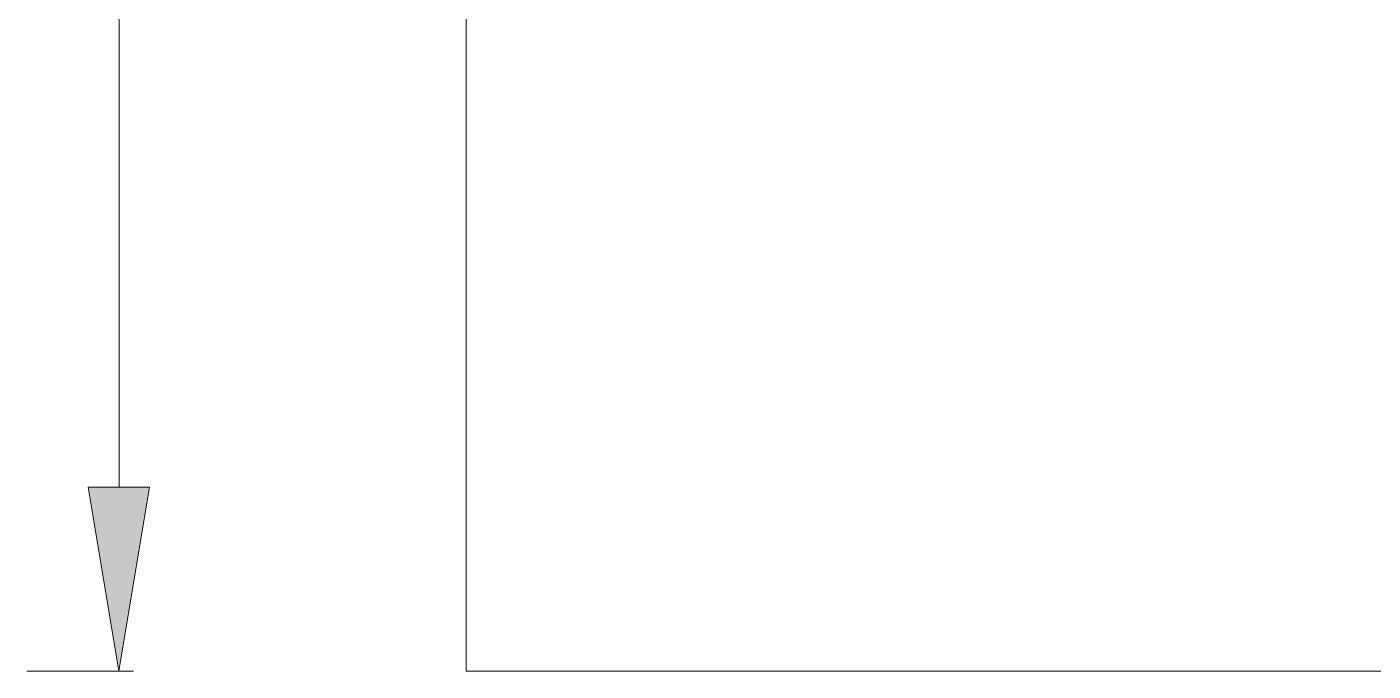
# Model space of a CAD drawing. Header units: metres. Extents: x 147 to 427, y -16 to 162.
# Drawn here: x 230.13 to 248.43, y 43.19 to 51.95 of the extents above; entities that cross this region are included whole.
import ezdxf

# ---------------------------------------------------------------- set-up
doc = ezdxf.new("R2010")
doc.units = ezdxf.units.M
doc.layers.add('1053_ARQ_BASE_MATADOURO_dwg', color=7, linetype='Continuous', lineweight=5, true_color=0x767676)

# ---------------------------------------------------------------- blocks, each defined once
blk = doc.blocks.new('1053_ARQ_BASE_MATADOURO_dwg_arq geral tgov-4039641-TÉRREO 1_20 - Dependente 1')
at = {"lineweight": 5, "true_color": 0xaaaaaa}
blk.add_hatch(color=253, dxfattribs=at).paths.add_polyline_path([(-67.221, -40), (-67.637, -37.5), (-66.804, -37.5)])
at = {"color": 253, "lineweight": 5, "true_color": 0xaaaaaa}
for p, q in [((-67.218, 37.5), (-67.218, -37.5)), ((-67.221, -40), (-67.637, -37.5)), ((-67.637, -37.5), (-66.804, -37.5)), ((-66.804, -37.5), (-67.221, -40)), ((-67.021, -40), (-68.471, -40))]:
    blk.add_line(p, q, dxfattribs=at)
at = {"color": 253, "lineweight": 5, "true_color": 0xaaaaaa, "flags": 128}
blk.add_lwpolyline([(-62.5, 40), (-62.5, -40), (62.5, -40), (62.5, 40)], close=True, dxfattribs=at)
blk = doc.blocks.new('1053_ARQ_BASE_MATADOURO_dwg-3625622-TÉRREO 1_20 - Dependente 1')
blk.add_blockref('1053_ARQ_BASE_MATADOURO_dwg_arq geral tgov-4039641-TÉRREO 1_20 - Dependente 1', (130.21, 83.186))

msp = doc.modelspace()

# ---------------------------------------------------------------- block references
at = {"layer": '1053_ARQ_BASE_MATADOURO_dwg', "color": 253, "true_color": 0xaaaaaa}
msp.add_blockref('1053_ARQ_BASE_MATADOURO_dwg-3625622-TÉRREO 1_20 - Dependente 1', (168.392, 0), dxfattribs=at)

doc.saveas('drawing.dxf')
